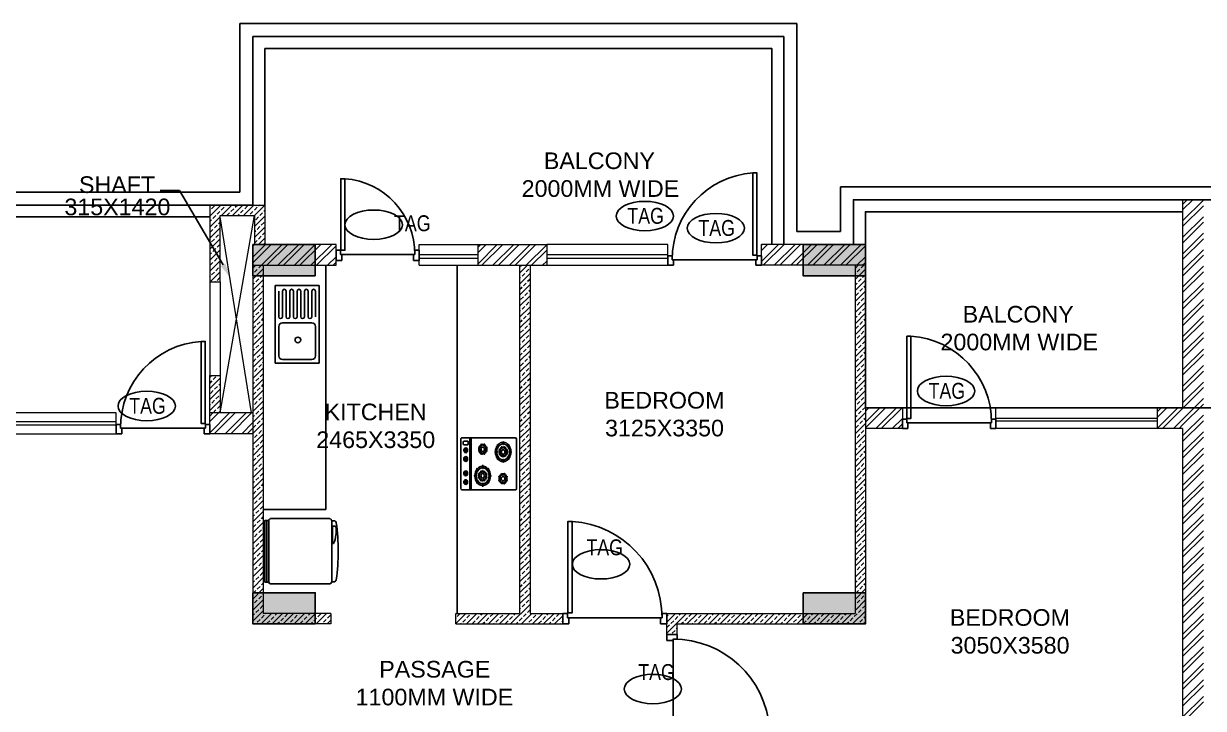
# Model space of a CAD drawing. Header units: millimetres. Extents: x 1255966 to 1543449, y 318653 to 465396.
# Drawn here: x 1392625 to 1403971, y 418877 to 425464 of the extents above; entities that cross this region are included whole.
import ezdxf
from ezdxf.enums import TextEntityAlignment as Align

# ---------------------------------------------------------------- set-up
doc = ezdxf.new("R2010")
doc.units = ezdxf.units.MM
doc.header["$LTSCALE"] = 500
doc.header["$MEASUREMENT"] = 0
doc.linetypes.add('HIDDEN', pattern=[0.375, 0.25, -0.125])
doc.layers.get('Defpoints').update_dxf_attribs({"lineweight": 0})
for name, color, linetype in [('AHC-A-FURNITURE', 2, 'Continuous'), ('DOOR', 8, 'Continuous'), ('FIXTURE', 251, 'Continuous'), ('FIXTURE-KITCHEN', 251, 'Continuous'), ('TEXT-RM NAME', 6, 'Continuous'), ('TOWER AREA COLUMN.', 6, 'Continuous')]:
    doc.layers.add(name, color=color, linetype=linetype)
for name, color, linetype, lineweight in [('CILL', 8, 'Continuous', 13), ('TILE', 252, 'Continuous', 13), ('TOWER COL HATCH', 253, 'Continuous', 20), ('Wall', 2, 'Continuous', 15), ('WIN', 144, 'Continuous', 15)]:
    doc.layers.add(name, color=color, linetype=linetype, lineweight=lineweight)
doc.layers.add('PROJECTION', color=7, linetype='HIDDEN', true_color=0xff4000)
doc.layers.add('RAILING', color=7, linetype='Continuous', true_color=0xadadad)
doc.styles.add('simplex', font='simplex.shx')
doc.styles.get("Standard").update_dxf_attribs({"font": 'arial.ttf'})
pattern_1 = [(45, (1157523.66, 723982.81), (-79.549513, 79.549513), []), (45, (1157576.69, 723982.81), (-79.549513, 79.549513), [])]
pattern_2 = [(45, (1157523.66, 1001598.29), (-53.033009, 53.033009), []), (45, (1157576.69, 1001598.29), (-53.033009, 53.033009), [37.5, -18.75])]
pattern_3 = [(45, (1157523.66, 723982.806), (-53.033009, 53.033009), []), (45, (1157576.69, 723982.806), (-53.033009, 53.033009), [37.5, -18.75])]

# ---------------------------------------------------------------- blocks, each defined once
blk = doc.blocks.new('DOOR 900')
at = {"layer": 'DOOR', "ltscale": 100}
for p, q in [((0, 15), (93, 15)), ((0, -40), (0, 15)), ((93, 15), (93, -28)), ((56, -40), (0, -40)), ((93, -28), (56, -28)), ((56, -40), (56, -28)), ((56, -40), (56, -860)), ((56, -860), (0, -860)), ((0, -860), (0, -915)), ((0, -915), (93, -915)), ((56, -860), (56, -872)), ((93, -872), (56, -872)), ((93, -915), (93, -872))]:
    blk.add_line(p, q, dxfattribs=at)
blk.add_lwpolyline([(100, -30), (918, -30), (918, -70), (100, -70)], close=True, dxfattribs=at)
blk.add_arc((60, -12), 860, 269.6845, 356.1038, dxfattribs=at)
blk = doc.blocks.new('DOOR 750')
at = {"layer": 'DOOR', "ltscale": 100}
for p, q in [((0, 730), (100, 730)), ((0, 675), (0, 730)), ((100, 687), (60, 687)), ((60, 675), (60, 687)), ((100, 730), (100, 687)), ((60, 675), (0, 675)), ((60, 675), (60, -15)), ((60, -15), (0, -15)), ((0, -15), (0, -70)), ((0, -70), (100, -70)), ((60, -15), (60, -27)), ((100, -27), (60, -27)), ((100, -70), (100, -27))]:
    blk.add_line(p, q, dxfattribs=at)
blk.add_lwpolyline([(100, -25), (788, -25), (788, 15), (100, 15)], close=True, dxfattribs=at)
at = {"layer": 'DOOR', "linetype": 'Continuous'}
blk.add_arc((62, -41), 728, 4.4383, 90.1592, dxfattribs=at)
at = {"layer": 'Defpoints', "ltscale": 100, "style": 'simplex', "width": 0.8}
blk.add_attdef('D750', (285, 36), '', height=100, dxfattribs=at)
blk = doc.blocks.new('A$C614879CD')
at = {"layer": 'FIXTURE', "ltscale": 0.5}
for p, q in [((450, 794), (0, 794)), ((0, 794), (0, 0)), ((38, 737), (38, 475)), ((75, 737), (75, 475)), ((113, 737), (113, 475)), ((150, 737), (150, 475)), ((188, 737), (188, 475)), ((225, 737), (225, 475)), ((263, 737), (263, 475)), ((300, 737), (300, 475)), ((338, 737), (338, 475)), ((375, 737), (375, 475)), ((413, 737), (413, 475)), ((450, 794), (450, 0)), ((38, 375), (38, 75)), ((375, 413), (75, 413)), ((413, 375), (413, 75)), ((450, 0), (0, 0)), ((375, 38), (75, 38))]:
    blk.add_line(p, q, dxfattribs=at)
blk.add_circle((233, 237), 28.8, dxfattribs=at)
for centre, radius, start, end in [((94, 737), 18.8, 0, 180), ((169, 737), 18.8, 0, 180), ((244, 737), 18.8, 0, 180), ((319, 737), 18.8, 0, 180), ((394, 737), 18.8, 0, 180), ((56, 475), 18.8, 180, 0), ((75, 375), 37.5, 90, 180), ((131, 475), 18.8, 180, 0), ((206, 475), 18.8, 180, 0), ((281, 475), 18.8, 180, 0), ((356, 475), 18.8, 180, 0), ((375, 375), 37.5, 0, 90), ((75, 75), 37.5, 180, 270), ((375, 75), 37.5, 270, 0)]:
    blk.add_arc(centre, radius, start, end, dxfattribs=at)
blk = doc.blocks.new('BURNER')
at = {"layer": 'FIXTURE-KITCHEN'}
for p, q in [((-251, 524), (-251, 12)), ((236, 536), (-236, 536)), ((-217, 507), (-217, 470)), ((-190, 513), (-210, 513)), ((-210, 464), (-190, 464)), ((-182, 470), (-182, 507)), ((-124, 475), (-138, 502)), ((-121, 476), (-136, 502)), ((-40, 475), (-55, 502)), ((-38, 476), (-52, 502)), ((98, 475), (83, 502)), ((100, 476), (86, 502)), ((181, 475), (167, 502)), ((184, 476), (170, 502)), ((251, 12), (251, 524)), ((251, 448), (-251, 448)), ((-251, 448), (-251, 436)), ((-251, 436), (251, 436)), ((-188, 343), (-172, 338)), ((-157, 350), (-163, 363)), ((-151, 352), (-158, 365)), ((-130, 352), (-123, 365)), ((-124, 350), (-117, 363)), ((-109, 338), (-93, 343)), ((62, 364), (44, 379)), ((68, 369), (50, 383)), ((62, 364), (68, 369)), ((68, 344), (84, 339)), ((100, 351), (93, 364)), ((105, 353), (98, 366)), ((112, 383), (112, 404)), ((112, 383), (120, 383)), ((120, 383), (120, 404)), ((127, 353), (133, 366)), ((132, 351), (139, 364)), ((148, 339), (164, 344)), ((164, 369), (182, 383)), ((164, 369), (170, 364)), ((170, 364), (188, 379)), ((251, 436), (251, 448)), ((-190, 339), (-174, 334)), ((-190, 311), (-174, 316)), ((-188, 307), (-172, 312)), ((-163, 287), (-157, 300)), ((-158, 285), (-151, 298)), ((-123, 285), (-130, 298)), ((-117, 287), (-124, 300)), ((-109, 312), (-93, 307)), ((-106, 334), (-90, 339)), ((-106, 316), (-90, 311)), ((44, 329), (18, 329)), ((44, 322), (18, 322)), ((44, 329), (44, 322)), ((62, 287), (44, 272)), ((68, 282), (50, 268)), ((62, 287), (68, 282)), ((68, 307), (84, 312)), ((76, 337), (89, 332)), ((76, 314), (89, 319)), ((93, 287), (100, 300)), ((98, 286), (105, 298)), ((112, 247), (112, 268)), ((112, 268), (120, 268)), ((120, 247), (120, 268)), ((133, 286), (127, 298)), ((139, 287), (132, 300)), ((148, 312), (164, 307)), ((150, 334), (166, 340)), ((150, 317), (166, 312)), ((170, 287), (164, 282)), ((164, 282), (182, 268)), ((170, 287), (188, 272)), ((214, 329), (188, 329)), ((188, 329), (188, 322)), ((214, 322), (188, 322)), ((-212, 133), (-186, 133)), ((-212, 126), (-186, 126)), ((-168, 168), (-186, 182)), ((-186, 126), (-186, 133)), ((-162, 173), (-180, 187)), ((-168, 168), (-162, 173)), ((-148, 138), (-164, 143)), ((-148, 121), (-164, 115)), ((-145, 142), (-161, 148)), ((-145, 116), (-161, 111)), ((-137, 168), (-130, 155)), ((-131, 169), (-125, 157)), ((-118, 208), (-118, 187)), ((-110, 187), (-118, 187)), ((-110, 208), (-110, 187)), ((-96, 169), (-103, 157)), ((-91, 168), (-97, 155)), ((-74, 141), (-87, 136)), ((-74, 118), (-87, 122)), ((-66, 148), (-82, 142)), ((-66, 111), (-82, 116)), ((-66, 173), (-47, 187)), ((-60, 168), (-66, 173)), ((-60, 168), (-41, 182)), ((-42, 133), (-16, 133)), ((-42, 126), (-42, 133)), ((-42, 126), (-16, 126)), ((109, 139), (93, 144)), ((109, 121), (93, 116)), ((111, 143), (95, 148)), ((111, 117), (95, 112)), ((120, 168), (126, 155)), ((125, 170), (132, 157)), ((160, 170), (154, 157)), ((166, 168), (159, 155)), ((190, 148), (174, 143)), ((190, 112), (174, 117)), ((193, 144), (177, 139)), ((193, 116), (177, 121)), ((-236, 0), (236, 0)), ((-168, 91), (-186, 76)), ((-162, 86), (-180, 72)), ((-162, 86), (-168, 91)), ((-130, 104), (-137, 91)), ((-124, 102), (-131, 89)), ((-110, 72), (-118, 72)), ((-118, 72), (-118, 51)), ((-110, 72), (-110, 51)), ((-103, 102), (-96, 89)), ((-97, 104), (-91, 91)), ((-60, 91), (-66, 86)), ((-66, 86), (-47, 72)), ((-60, 91), (-41, 76)), ((126, 105), (120, 92)), ((132, 103), (125, 90)), ((154, 103), (160, 90)), ((159, 105), (166, 92))]:
    blk.add_line(p, q, dxfattribs=at)
for centre, major_axis, start_param, end_param in [((-236, 524), (14.9, 0), 1.570796, 3.141593), ((-210, 507), (-7.44, 0), 4.712389, 6.283185), ((-210, 470), (7.44, 0), 3.141593, 4.712389), ((-190, 507), (-7.44, 0), 3.141593, 4.712389), ((-190, 470), (7.44, 0), -1.570796, 0), ((-130, 489), (23.2, 0), 2.35619449022218, 8.639379797401762), ((-130, 489), (-18, 0), -1.080244, 1.895438), ((-130, 489), (-18, 0), 2.061349, 5.037031), ((-46, 489), (-23.2, 0), 2.356194490162608, 8.639379797342192), ((-46, 489), (-18, 0), -1.080244, 1.895438), ((-46, 489), (-18, 0), 2.061349, 5.037031), ((92, 489), (-23.2, 0), 0.000001, 6.283186), ((92, 489), (18, 0), 2.061349, 5.037031), ((92, 489), (18, 0), -1.080244, 1.895438), ((176, 489), (-23.2, 0), 2.356194490162608, 8.639379797342192), ((176, 489), (18, 0), 2.061349, 5.037031), ((176, 489), (18, 0), -1.080244, 1.895438), ((236, 524), (14.9, 0), 0, 1.570796), ((-140, 325), (53, 0), 2.692222, 2.804642), ((-140, 325), (47.7, 0), 2.025852, 2.685904), ((-140, 325), (-40.9, 0), -1.105433, -0.466102), ((-140, 325), (21.7, 0), 3.331856, 9.615041), ((-140, 325), (-53, 0), -1.234415, -1.121996), ((-140, 325), (-35.6, 0), -1.261939, -1.094578), ((-140, 325), (-47.7, 0), 4.382509, 5.042491), ((-140, 325), (-40.9, 0), 4.392894, 5.032143), ((-140, 325), (-35.6, 0), 4.236469, 4.40383), ((-140, 325), (53, 0), 1.122196, 1.234615), ((-140, 325), (40.9, 0), 0.466209, 1.105693), ((-140, 325), (-47.7, 0), 3.597374, 4.257556), ((-140, 325), (-53, 0), 3.478626, 3.591046), ((116, 326), (-93, 0), -0.740584, -0.044815), ((116, 326), (76.9, 0), 2.410431, 3.087356), ((116, 326), (-98, 0), -0.827933, -0.742864), ((116, 326), (93, 0), 1.615611, 2.31138), ((116, 326), (-76.9, 0), -1.51656, -0.839634), ((116, 326), (47.7, 0), 2.025852, 2.685904), ((116, 326), (40.9, 0), 2.036159, 2.675491), ((116, 326), (53, 0), 1.907177, 2.019597), ((116, 326), (-21.7, 0), 2.35619449012989, 8.639379797309477), ((116, 326), (-35.6, 0), -1.261939, -1.094578), ((116, 326), (47.7, 0), 1.240917, 1.900898), ((116, 326), (40.9, 0), 1.251301, 1.890551), ((116, 326), (-98, 0), 4.669854, 4.754924), ((116, 326), (-93, 0), 3.971805, 4.667574), ((116, 326), (76.9, 0), 0.839634, 1.51656), ((116, 326), (-35.6, 0), 4.236469, 4.40383), ((116, 326), (53, 0), 1.122196, 1.234615), ((116, 326), (-40.9, 0), 3.607802, 4.247285), ((116, 326), (47.7, 0), 0.455781, 1.115964), ((116, 326), (-53, 0), 3.478626, 3.591046), ((116, 326), (-76.9, 0), 3.195829, 3.872755), ((116, 326), (98, 0), 0.742864, 0.827933), ((116, 326), (-93, 0), 3.186407, 3.882176), ((-140, 325), (53, 0), 3.477537, 3.589957), ((-140, 325), (-47.7, 0), -0.330736, 0.329617), ((-140, 325), (-47.7, 0), 0.45457, 1.115278), ((-140, 325), (-40.9, 0), -0.320493, 0.319189), ((-140, 325), (40.9, 0), 3.606391, 4.246486), ((-140, 325), (-35.6, 0), -0.477068, -0.309706), ((-140, 325), (-35.6, 0), 0.308207, 0.475568), ((-140, 325), (-53, 0), 1.121579, 1.233999), ((-140, 325), (35.6, 0), 4.235549, 4.402911), ((-140, 325), (-47.7, 0), 1.240231, 1.901139), ((-140, 325), (-40.9, 0), 1.250502, 1.890831), ((-140, 325), (-35.6, 0), 1.879976, 2.047338), ((-140, 325), (53, 0), -1.234199, -1.121779), ((-140, 325), (40.9, 0), -1.105152, -0.464905), ((-140, 325), (47.7, 0), -1.1155, -0.454663), ((-140, 325), (35.6, 0), 0.30983, 0.477191), ((-140, 325), (-35.6, 0), 2.665901, 2.833262), ((-140, 325), (-40.9, 0), 2.822296, 3.462193), ((-140, 325), (-47.7, 0), 2.811883, 3.47242), ((-140, 325), (53, 0), -0.448447, -0.336028), ((116, 326), (98, 0), 3.099058, 3.184127), ((116, 326), (93, 0), 3.186407, 3.882176), ((116, 326), (-76.9, 0), 0.054236, 0.731162), ((116, 326), (-98, 0), 0.742864, 0.827933), ((116, 326), (-93, 0), 0.830213, 1.525982), ((116, 326), (76.9, 0), 3.981227, 4.658153), ((116, 326), (47.7, 0), 2.810857, 3.47121), ((116, 326), (-47.7, 0), 0.45457, 1.115278), ((116, 326), (40.9, 0), 2.8211, 3.460782), ((116, 326), (-42.4, 0), -0.44937, -0.336951), ((116, 326), (-42.4, 0), 0.335945, 0.448364), ((116, 326), (-40.9, 0), 0.464798, 1.104893), ((116, 326), (-35.6, 0), -0.477068, -0.309706), ((116, 326), (35.6, 0), 3.449799, 3.617161), ((116, 326), (-53, 0), 1.121579, 1.233999), ((116, 326), (35.6, 0), 4.235549, 4.402911), ((116, 326), (47.7, 0), 4.381824, 5.042732), ((116, 326), (40.9, 0), 4.392095, 5.032424), ((116, 326), (98, 0), 4.669854, 4.754924), ((116, 326), (76.9, 0), -1.51656, -0.839634), ((116, 326), (93, 0), -1.525982, -0.830213), ((116, 326), (35.6, 0), -1.261617, -1.094255), ((116, 326), (53, 0), -1.234199, -1.121779), ((116, 326), (-40.9, 0), 2.03644, 2.676687), ((116, 326), (47.7, 0), -1.1155, -0.454663), ((116, 326), (35.6, 0), 0.30983, 0.477191), ((116, 326), (35.6, 0), -0.475692, -0.30833), ((116, 326), (-40.9, 0), 2.822296, 3.462193), ((116, 326), (-47.7, 0), 2.811883, 3.47242), ((116, 326), (53, 0), -0.448447, -0.336028), ((116, 326), (-76.9, 0), 2.410431, 3.087356), ((116, 326), (-98, 0), 2.31366, 2.398729), ((116, 326), (93, 0), -0.740584, -0.044815), ((116, 326), (-98, 0), 3.099058, 3.184127), ((-114, 129), (-98, 0), -0.042535, 0.042535), ((-114, 129), (-93, 0), -0.740584, -0.044815), ((-114, 129), (-93, 0), 0.044815, 0.740584), ((-114, 129), (76.9, 0), 2.410431, 3.087356), ((-114, 129), (76.9, 0), 3.195829, 3.872755), ((-114, 129), (-98, 0), -0.827933, -0.742864), ((-114, 129), (-93, 0), -1.525982, -0.830213), ((-114, 129), (76.9, 0), 1.625033, 2.301958), ((-114, 129), (53, 0), 2.693145, 2.805565), ((-114, 129), (53, 0), 3.478626, 3.591046), ((-114, 129), (-47.7, 0), -0.329709, 0.330828), ((-114, 129), (-47.7, 0), -1.1155, -0.454663), ((-114, 129), (-40.9, 0), -0.319296, 0.3206), ((-114, 129), (-40.9, 0), -1.105152, -0.464905), ((-114, 129), (-40.9, 0), 0.466209, 1.105693), ((-114, 129), (35.6, 0), 2.665901, 2.833262), ((-114, 129), (35.6, 0), 3.451422, 3.618784), ((-114, 129), (-21.7, 0), 2.356194490160643, 8.63937979734023), ((-114, 129), (53, 0), 1.907394, 2.019814), ((-114, 129), (35.6, 0), 1.879976, 2.047338), ((-114, 129), (-47.7, 0), 4.381824, 5.042732), ((-114, 129), (40.9, 0), 1.250502, 1.890831), ((-114, 129), (-98, 0), 4.669854, 4.754924), ((-114, 129), (93, 0), 0.830213, 1.525982), ((-114, 129), (-76.9, 0), 3.981227, 4.658153), ((-114, 129), (-35.6, 0), 4.235549, 4.402911), ((-114, 129), (53, 0), 1.121579, 1.233999), ((-114, 129), (40.9, 0), 0.464798, 1.104893), ((-114, 129), (-40.9, 0), 2.036159, 2.675491), ((-114, 129), (47.7, 0), 0.45457, 1.115278), ((-114, 129), (-35.6, 0), 3.449799, 3.617161), ((-114, 129), (-35.6, 0), 2.664525, 2.831886), ((-114, 129), (42.4, 0), 0.335945, 0.448364), ((-114, 129), (40.9, 0), -0.320493, 0.319189), ((-114, 129), (-42.4, 0), 2.692222, 2.804642), ((-114, 129), (47.7, 0), -0.330736, 0.329617), ((-114, 129), (-76.9, 0), 3.195829, 3.872755), ((-114, 129), (-76.9, 0), 2.410431, 3.087356), ((-114, 129), (98, 0), 0.742864, 0.827933), ((-114, 129), (93, 0), 0.044815, 0.740584), ((-114, 129), (93, 0), -0.740584, -0.044815), ((-114, 129), (98, 0), -0.042535, 0.042535), ((143, 130), (53, 0), 2.693145, 2.805565), ((143, 130), (53, 0), 3.478626, 3.591046), ((143, 130), (47.7, 0), 2.811883, 3.47242), ((143, 130), (47.7, 0), 2.026092, 2.68693), ((143, 130), (40.9, 0), 2.822296, 3.462193), ((143, 130), (40.9, 0), 2.03644, 2.676687), ((143, 130), (-40.9, 0), 0.466209, 1.105693), ((143, 130), (35.6, 0), 2.665901, 2.833262), ((143, 130), (35.6, 0), 3.451422, 3.618784), ((143, 130), (21.7, 0), 3.331856, 9.615041), ((143, 130), (53, 0), 1.907394, 2.019814), ((143, 130), (-35.6, 0), -1.261617, -1.094255), ((143, 130), (47.7, 0), 1.240231, 1.901139), ((143, 130), (40.9, 0), 1.250502, 1.890831), ((143, 130), (-35.6, 0), 4.235549, 4.402911), ((143, 130), (-53, 0), 4.263172, 4.375591), ((143, 130), (-40.9, 0), 3.606391, 4.246486), ((143, 130), (40.9, 0), -1.105433, -0.466102), ((143, 130), (47.7, 0), 0.45457, 1.115278), ((143, 130), (35.6, 0), 0.308207, 0.475568), ((143, 130), (35.6, 0), -0.477068, -0.309706), ((143, 130), (-40.9, 0), 2.8211, 3.460782), ((143, 130), (47.7, 0), -0.330736, 0.329617), ((143, 130), (-53, 0), 3.477537, 3.589957), ((143, 130), (-53, 0), 2.692222, 2.804642), ((-236, 12), (14.9, 0), 3.141593, 4.712389), ((-114, 129), (98, 0), 3.884456, 3.969525), ((-114, 129), (-93, 0), 0.830213, 1.525982), ((-114, 129), (76.9, 0), 3.981227, 4.658153), ((-114, 129), (-47.7, 0), 0.455781, 1.115964), ((-114, 129), (53, 0), 4.263788, 4.376208), ((-114, 129), (-35.6, 0), 1.094876, 1.262238), ((-114, 129), (47.7, 0), 4.382509, 5.042491), ((-114, 129), (40.9, 0), 4.392894, 5.032143), ((-114, 129), (98, 0), 4.669854, 4.754924), ((-114, 129), (-76.9, 0), 1.625033, 2.301958), ((-114, 129), (93, 0), -1.525982, -0.830213), ((-114, 129), (35.6, 0), -1.261939, -1.094578), ((-114, 129), (53, 0), -1.234415, -1.121996), ((-114, 129), (47.7, 0), -1.115741, -0.455689), ((-114, 129), (-98, 0), 2.31366, 2.398729), ((143, 130), (47.7, 0), 3.597374, 4.257556), ((143, 130), (-53, 0), 1.122196, 1.234615), ((143, 130), (-35.6, 0), 1.094876, 1.262238), ((143, 130), (47.7, 0), 4.382509, 5.042491), ((143, 130), (-40.9, 0), 1.251301, 1.890551), ((143, 130), (-35.6, 0), 1.879653, 2.047015), ((143, 130), (-53, 0), 1.907177, 2.019597), ((143, 130), (47.7, 0), -1.115741, -0.455689), ((236, 12), (-14.9, 0), 1.570796, 3.141593)]:
    blk.add_ellipse(centre, major_axis=major_axis, ratio=0.8, start_param=start_param, end_param=end_param, dxfattribs=at)
blk = doc.blocks.new('FRIDGE')
at = {"layer": 'FIXTURE-KITCHEN'}
for p, q in [((-313, 0), (313, 0)), ((-308, 0), (-308, 25)), ((308, 0), (-308, 0)), ((-253, 36), (-253, 13)), ((-247, 8), (-82, 8)), ((308, 25), (308, 0)), ((-330, -620), (-330, -17)), ((330, -17), (330, -620)), ((313, -636), (-313, -636)), ((312, -656), (-313, -656))]:
    blk.add_line(p, q, dxfattribs=at)
blk.add_lwpolyline([(-313, -636), (312, -636), (312, -676), (-313, -676)], close=True, dxfattribs=at)
for centre, radius, start, end in [((-286, 25), 22, 97.6623, 180), ((0, -2101), 2167, 82.3377, 97.6623), ((-247, 36), 5.5, 99.4744, 180), ((-247, 13), 5.5, 180, 270), ((-201, -240), 286, 64.986, 99.4744), ((-82, 13), 5.5, 270, 64.986), ((286, 25), 22, 0, 82.3377), ((-313, -17), 16.5, 90, 180), ((313, -17), 16.5, 0, 90), ((-313, -620), 16.5, 180, 270), ((313, -620), 16.5, 270, 0)]:
    blk.add_arc(centre, radius, start, end, dxfattribs=at)

msp = doc.modelspace()

# ---------------------------------------------------------------- hatches: boundary and pattern name
at = {"layer": 'AHC-A-FURNITURE', "ltscale": 50, "true_color": 0x5b5b5b}
h = msp.add_hatch(dxfattribs=at)
h.set_pattern_fill('ANSI33', color=251, scale=300)
h.set_pattern_definition([(45, (1545762.985, 723982.806), (-53.033009, 53.033009), []), (45, (1545816.02, 723982.806), (-53.033009, 53.033009), [37.5, -18.75])])
h.paths.add_polyline_path([(1394945.6, 423718.9), (1394415.6, 423718.9), (1394415.6, 422978.9), (1394515.6, 422978.9), (1394515.6, 423618.9), (1394845.6, 423618.9), (1394845.6, 423338.9), (1394945.6, 423338.9)])
h = msp.add_hatch(dxfattribs=at)
h.set_pattern_fill('ANSI32', color=251, scale=300)
h.set_pattern_definition(pattern_1)
h.paths.add_polyline_path([(1394830.6, 423338.9), (1395630.6, 423338.9), (1395630.6, 423138.9), (1394830.6, 423138.9)])
h = msp.add_hatch(dxfattribs=at)
h.set_pattern_fill('ANSI32', color=251, scale=300)
h.set_pattern_definition(pattern_1)
h.paths.add_polyline_path([(1397655.6, 423338.9), (1396995.6, 423338.9), (1396995.6, 423138.9), (1397655.6, 423138.9)])
h = msp.add_hatch(dxfattribs=at)
h.set_pattern_fill('ANSI32', color=251, scale=300)
h.set_pattern_definition(pattern_1)
h.paths.add_polyline_path([(1400720.6, 423338.9), (1399720.6, 423338.9), (1399720.6, 423138.9), (1400720.6, 423138.9)])
h = msp.add_hatch(dxfattribs=at)
h.set_pattern_fill('ANSI33', color=251, scale=300)
h.set_pattern_definition(pattern_3)
h.paths.add_polyline_path([(1395580.6, 419788.9), (1394930.6, 419788.9), (1394930.6, 419988.9), (1394830.6, 419988.9), (1394830.6, 419688.9), (1395580.6, 419688.9)])
h.paths.add_polyline_path([(1394930.6, 423138.9), (1394830.6, 423138.9), (1394830.6, 419988.9), (1394930.6, 419988.9)])
h = msp.add_hatch(dxfattribs=at)
h.set_pattern_fill('ANSI33', color=251, scale=300)
h.set_pattern_definition(pattern_2)
h.paths.add_polyline_path([(1397810.6, 419788.9), (1397495.6, 419788.9), (1397495.6, 423138.9), (1397395.6, 423138.9), (1397395.6, 419788.9), (1396780.6, 419788.9), (1396780.6, 419688.9), (1397810.6, 419688.9)])
h = msp.add_hatch(dxfattribs=at)
h.set_pattern_fill('ANSI33', color=251, scale=300)
h.set_pattern_definition(pattern_2)
h.paths.add_polyline_path([(1400720.6, 423138.9), (1400620.6, 423138.9), (1400620.6, 419788.9), (1398810.6, 419788.9), (1398810.6, 419688.9), (1398810.6, 419588.9), (1398910.6, 419588.9), (1398910.6, 419688.9), (1400720.6, 419688.9)])
h = msp.add_hatch(dxfattribs=at)
h.set_pattern_fill('ANSI33', color=251, scale=300)
h.set_pattern_definition(pattern_3)
h.paths.add_polyline_path([(1394415.6, 422078.9), (1394515.6, 422078.9), (1394515.6, 421718.9), (1394415.6, 421718.9)])
h = msp.add_hatch(dxfattribs=at)
h.set_pattern_fill('ANSI32', color=251, scale=300)
h.set_pattern_definition(pattern_1)
h.paths.add_polyline_path([(1394830.6, 421718.9), (1394415.6, 421718.9), (1394415.6, 421518.9), (1394830.6, 421518.9)])
h = msp.add_hatch(dxfattribs=at)
h.set_pattern_fill('ANSI32', color=251, scale=300)
h.set_pattern_definition(pattern_1)
h.paths.add_polyline_path([(1401075.6, 421658.9), (1401075.6, 421768.9), (1400720.6, 421768.9), (1400720.6, 421568.9), (1401075.6, 421568.9)])
h = msp.add_hatch(dxfattribs=at)
h.set_pattern_fill('ANSI32', color=251, scale=300)
h.set_pattern_definition(pattern_1)
h.paths.add_polyline_path([(1403770.6, 421768.9), (1403525.6, 421768.9), (1403525.6, 421568.9), (1403770.6, 421568.9)])
at = {"layer": 'TOWER COL HATCH'}
h = msp.add_hatch(color=253, dxfattribs=at)
h.dxf.hatch_style = 1
h.paths.add_polyline_path([(1395430.6, 423038.9), (1395430.6, 423338.9), (1394830.6, 423338.9), (1394830.6, 423038.9)])
h = msp.add_hatch(color=253, dxfattribs=at)
h.dxf.hatch_style = 1
h.paths.add_polyline_path([(1400720.6, 423038.9), (1400720.6, 423338.9), (1400120.6, 423338.9), (1400120.6, 423038.9)])
h = msp.add_hatch(color=253, dxfattribs=at)
h.dxf.hatch_style = 1
h.paths.add_polyline_path([(1395430.6, 419688.9), (1395430.6, 419988.9), (1394830.6, 419988.9), (1394830.6, 419688.9)])
h = msp.add_hatch(color=253, dxfattribs=at)
h.dxf.hatch_style = 1
h.paths.add_polyline_path([(1400120.6, 419988.9), (1400120.6, 419688.9), (1400720.6, 419688.9), (1400720.6, 419988.9)])

# ---------------------------------------------------------------- linework, layer by layer
at = {"color": 5, "ltscale": 50, "true_color": 0x0000ff}
for p, q in [((1394830.6, 423718.9), (1394830.6, 425338.9)), ((1394830.6, 425338.9), (1399935.6, 425338.9)), ((1399935.6, 425338.9), (1399935.6, 423338.9)), ((1400605.6, 423338.9), (1400605.6, 423768.9)), ((1400605.6, 423768.9), (1407135.6, 423768.9)), ((1389750.6, 423718.9), (1394830.6, 423718.9)), ((1400720.6, 423338.9), (1400605.6, 423338.9)), ((1400720.6, 421768.9), (1400720.6, 423338.9)), ((1407020.6, 421768.9), (1400720.6, 421768.9))]:
    msp.add_line(p, q, dxfattribs=at)
at = {"linetype": 'Continuous', "extrusion": (0, 0, -1)}
for centre in [(1398599.2, 423612.7), (1399282.6, 423496.1), (1401495.9, 421929.6), (1393809.3, 421785.3)]:
    msp.add_ellipse(centre, major_axis=(275.7, 0), ratio=0.5128849, dxfattribs=at)
at = {"linetype": 'Continuous'}
for centre, major_axis in [((1395991.7, 423529.2), (-275.7, 0)), ((1398178.2, 420263.1), (275.7, 0)), ((1398676.5, 419063.3), (275.7, 0))]:
    msp.add_ellipse(centre, major_axis=major_axis, ratio=0.5128849, dxfattribs=at)
at = {"layer": 'AHC-A-FURNITURE', "color": 251, "linetype": 'Continuous', "ltscale": 50, "true_color": 0x5b5b5b}
for p, q in [((1403770.6, 423724.6), (1403814.9, 423768.9)), ((1403770.6, 423671.6), (1403867.9, 423768.9)), ((1403770.6, 423565.5), (1403970.6, 423765.5)), ((1403770.6, 423512.5), (1403970.6, 423712.5)), ((1403770.6, 423406.4), (1403970.6, 423606.4)), ((1403770.6, 423353.4), (1403970.6, 423553.4)), ((1403770.6, 423247.3), (1403970.6, 423447.3)), ((1403770.6, 423194.3), (1403970.6, 423394.3)), ((1403770.6, 423088.2), (1403970.6, 423288.2)), ((1403770.6, 423035.2), (1403970.6, 423235.2)), ((1403770.6, 422929.1), (1403970.6, 423129.1)), ((1403770.6, 422876.1), (1403970.6, 423076.1)), ((1403770.6, 422770), (1403970.6, 422970)), ((1403770.6, 422717), (1403970.6, 422917)), ((1403770.6, 422610.9), (1403970.6, 422810.9)), ((1403770.6, 422557.9), (1403970.6, 422757.9)), ((1403770.6, 422451.8), (1403970.6, 422651.8)), ((1403770.6, 422398.8), (1403970.6, 422598.8)), ((1403770.6, 422292.7), (1403970.6, 422492.7)), ((1403770.6, 422239.7), (1403970.6, 422439.7)), ((1403770.6, 422133.6), (1403970.6, 422333.6)), ((1403770.6, 422080.6), (1403970.6, 422280.6)), ((1403770.6, 421974.5), (1403970.6, 422174.5)), ((1403770.6, 421921.5), (1403970.6, 422121.5)), ((1403770.6, 421815.4), (1403970.6, 422015.4)), ((1403770.6, 421762.4), (1403970.6, 421962.4)), ((1403770.6, 421656.3), (1403970.6, 421856.3)), ((1403770.6, 421603.3), (1403970.6, 421803.3)), ((1403770.6, 421497.2), (1403970.6, 421697.2)), ((1403770.6, 421444.2), (1403970.6, 421644.2)), ((1403770.6, 421338.1), (1403970.6, 421538.1)), ((1403770.6, 421285.1), (1403970.6, 421485.1)), ((1403770.6, 421179), (1403970.6, 421379)), ((1403770.6, 421126), (1403970.6, 421326)), ((1403770.6, 421019.9), (1403970.6, 421219.9)), ((1403770.6, 420966.9), (1403970.6, 421166.9)), ((1403770.6, 420860.8), (1403970.6, 421060.8)), ((1403770.6, 420807.8), (1403970.6, 421007.8)), ((1403770.6, 420701.7), (1403970.6, 420901.7)), ((1403770.6, 420648.7), (1403970.6, 420848.7)), ((1403770.6, 420542.6), (1403970.6, 420742.6)), ((1403770.6, 420489.6), (1403970.6, 420689.6)), ((1403770.6, 420383.5), (1403970.6, 420583.5)), ((1403770.6, 420330.5), (1403970.6, 420530.5)), ((1403770.6, 420224.4), (1403970.6, 420424.4)), ((1403770.6, 420171.4), (1403970.6, 420371.4)), ((1403770.6, 420065.3), (1403970.6, 420265.3)), ((1403770.6, 420012.3), (1403970.6, 420212.3)), ((1403770.6, 419906.2), (1403970.6, 420106.2)), ((1403770.6, 419853.2), (1403970.6, 420053.2)), ((1403770.6, 419747.2), (1403970.6, 419947.2)), ((1403770.6, 419694.1), (1403970.6, 419894.1)), ((1403770.6, 419588.1), (1403970.6, 419788.1)), ((1403770.6, 419535), (1403970.6, 419735)), ((1403770.6, 419429), (1403970.6, 419629)), ((1403770.6, 419375.9), (1403970.6, 419575.9)), ((1403770.6, 419269.9), (1403970.6, 419469.9)), ((1403770.6, 419216.8), (1403970.6, 419416.8)), ((1403770.6, 419110.8), (1403970.6, 419310.8)), ((1403770.6, 419057.7), (1403970.6, 419257.7)), ((1403770.6, 418951.7), (1403970.6, 419151.7)), ((1403770.6, 418898.6), (1403970.6, 419098.6)), ((1403770.6, 418792.6), (1403970.6, 418992.6)), ((1403770.6, 418739.5), (1403970.6, 418939.5))]:
    msp.add_line(p, q, dxfattribs=at)
at = {"layer": 'CILL'}
for p, q in [((1394415.6, 422978.9), (1394415.6, 422078.9)), ((1394515.6, 422978.9), (1394515.6, 422078.9))]:
    msp.add_line(p, q, dxfattribs=at)
at = {"layer": 'FIXTURE-KITCHEN'}
for p, q in [((1395530.6, 420788.9), (1395530.6, 423138.9)), ((1396795.6, 423138.9), (1396795.6, 419788.9)), ((1394930.6, 420788.9), (1395530.6, 420788.9))]:
    msp.add_line(p, q, dxfattribs=at)
at = {"layer": 'PROJECTION', "ltscale": 50}
for p, q in [((1400060.6, 425463.9), (1394705.6, 425463.9)), ((1394705.6, 425463.9), (1394705.6, 423843.9)), ((1400060.6, 423463.9), (1400060.6, 425463.9)), ((1403870.6, 423893.9), (1400480.6, 423893.9)), ((1400480.6, 423893.9), (1400480.6, 423463.9)), ((1407260.6, 423893.9), (1403870.6, 423893.9)), ((1394415.6, 423843.9), (1389875.6, 423843.9)), ((1394705.6, 423843.9), (1394415.6, 423843.9)), ((1400480.6, 423463.9), (1400060.6, 423463.9))]:
    msp.add_line(p, q, dxfattribs=at)
at = {"layer": 'RAILING', "color": 36, "true_color": 0x7f4010}
for p, q in [((1389750.6, 423718.9), (1394415.6, 423718.9)), ((1389750.6, 423603.9), (1394415.6, 423603.9))]:
    msp.add_line(p, q, dxfattribs=at)
for points in [[(1394830.6, 423718.9), (1394830.6, 425338.9), (1399935.6, 425338.9), (1399935.6, 423338.9)], [(1394945.6, 423718.9), (1394945.6, 425223.9), (1399820.6, 425223.9), (1399820.6, 423338.9)], [(1400605.6, 423338.9), (1400605.6, 423768.9), (1403770.6, 423768.9)], [(1400720.6, 423338.9), (1400720.6, 423653.9), (1403770.6, 423653.9)], [(1394830.6, 423338.9), (1394830.6, 423338.9)]]:
    msp.add_lwpolyline(points, dxfattribs=at)
at = {"layer": 'TEXT-RM NAME'}
msp.add_lwpolyline([(1394542.9, 423143.6), (1394124.4, 423858.7), (1393937.5, 423858.7)], dxfattribs=at)
msp.add_solid([(1394564.5, 423156.2), (1394618.7, 423014.1), (1394521.3, 423131)], dxfattribs=at)
at = {"layer": 'TILE', "linetype": 'HIDDEN', "ltscale": 45}
for p, q in [((1394515.6, 421718.9), (1394845.6, 423618.9)), ((1394815.6, 421718.9), (1394515.6, 423603.9))]:
    msp.add_line(p, q, dxfattribs=at)
at = {"layer": 'TOWER AREA COLUMN.'}
for points in [[(1395430.6, 423038.9), (1395430.6, 423338.9), (1394830.6, 423338.9), (1394830.6, 423038.9)], [(1400720.6, 423038.9), (1400720.6, 423338.9), (1400120.6, 423338.9), (1400120.6, 423038.9)], [(1395430.6, 419688.9), (1395430.6, 419988.9), (1394830.6, 419988.9), (1394830.6, 419688.9)], [(1400120.6, 419988.9), (1400120.6, 419688.9), (1400720.6, 419688.9), (1400720.6, 419988.9)]]:
    msp.add_lwpolyline(points, close=True, dxfattribs=at)
at = {"layer": 'Wall'}
for p, q in [((1403770.6, 423768.9), (1403870.6, 423768.9)), ((1403770.6, 423768.9), (1403770.6, 421768.9)), ((1403970.6, 423768.9), (1403870.6, 423768.9)), ((1394415.6, 423718.9), (1394415.6, 422978.9)), ((1394830.6, 423338.9), (1394830.6, 423338.9)), ((1395630.6, 423338.9), (1394830.6, 423338.9)), ((1395630.6, 423138.9), (1395630.6, 423338.9)), ((1396995.6, 423338.9), (1397655.6, 423338.9)), ((1396995.6, 423138.9), (1396995.6, 423338.9)), ((1397655.6, 423338.9), (1397655.6, 423138.9)), ((1400720.6, 423338.9), (1399720.6, 423338.9)), ((1399720.6, 423138.9), (1399720.6, 423338.9)), ((1400720.6, 423338.9), (1400720.6, 419688.9)), ((1394830.6, 423138.9), (1394830.6, 419688.9)), ((1394830.6, 423138.9), (1395630.6, 423138.9)), ((1394930.6, 423138.9), (1394930.6, 419788.9)), ((1396995.6, 423138.9), (1397655.6, 423138.9)), ((1397395.6, 423138.9), (1397395.6, 419788.9)), ((1397495.6, 423138.9), (1397495.6, 419788.9)), ((1400720.6, 423138.9), (1399720.6, 423138.9)), ((1400620.6, 423138.9), (1400620.6, 419788.9)), ((1394415.6, 422978.9), (1394515.6, 422978.9)), ((1394415.6, 421518.9), (1394415.6, 421718.9)), ((1394830.6, 421718.9), (1394415.6, 421718.9)), ((1401075.6, 421768.9), (1400720.6, 421768.9)), ((1401075.6, 421768.9), (1401075.6, 421568.9)), ((1403770.6, 421768.9), (1403525.6, 421768.9)), ((1403525.6, 421768.9), (1403525.6, 421568.9)), ((1394830.6, 421518.9), (1394415.6, 421518.9)), ((1401075.6, 421568.9), (1400720.6, 421568.9)), ((1403770.6, 421568.9), (1403525.6, 421568.9)), ((1403770.6, 421568.9), (1403770.6, 414388.9)), ((1395580.6, 419788.9), (1394930.6, 419788.9)), ((1395580.6, 419788.9), (1395580.6, 419688.9)), ((1396780.6, 419788.9), (1397395.6, 419788.9)), ((1396780.6, 419688.9), (1396780.6, 419788.9)), ((1397495.6, 419788.9), (1397810.6, 419788.9)), ((1397810.6, 419788.9), (1397810.6, 419688.9)), ((1398810.6, 419788.9), (1400620.6, 419788.9)), ((1398810.6, 419788.9), (1398810.6, 419688.9)), ((1395580.6, 419688.9), (1394830.6, 419688.9)), ((1396780.6, 419688.9), (1397810.6, 419688.9)), ((1398810.6, 419688.9), (1398810.6, 419688.9)), ((1398810.6, 419588.9), (1398810.6, 419688.9)), ((1398910.6, 419688.9), (1400720.6, 419688.9)), ((1398910.6, 419588.9), (1398910.6, 419688.9)), ((1398810.6, 419588.9), (1398910.6, 419588.9))]:
    msp.add_line(p, q, dxfattribs=at)
for points in [[(1394415.6, 423718.9), (1394945.6, 423718.9), (1394945.6, 423338.9)], [(1394515.6, 422978.9), (1394515.6, 423618.9), (1394845.6, 423618.9), (1394845.6, 423338.9)]]:
    msp.add_lwpolyline(points, dxfattribs=at)
msp.add_lwpolyline([(1394415.6, 422078.9), (1394515.6, 422078.9), (1394515.6, 421718.9), (1394415.6, 421718.9)], close=True, dxfattribs=at)
at = {"layer": 'WIN'}
for p, q in [((1396430.6, 423338.9), (1396995.6, 423338.9)), ((1396430.6, 423138.9), (1396430.6, 423338.9)), ((1398820.6, 423338.9), (1397655.6, 423338.9)), ((1398820.6, 423138.9), (1398820.6, 423338.9)), ((1396995.6, 423238.9), (1396430.6, 423238.9)), ((1396430.6, 423208.9), (1396995.6, 423208.9)), ((1398820.6, 423238.9), (1397655.6, 423238.9)), ((1397655.6, 423208.9), (1398820.6, 423208.9)), ((1396430.6, 423138.9), (1396995.6, 423138.9)), ((1397655.6, 423138.9), (1398820.6, 423138.9)), ((1401975.6, 421568.9), (1401975.6, 421768.9)), ((1401975.6, 421768.9), (1403525.6, 421768.9)), ((1401975.6, 421653.9), (1401975.6, 421683.9)), ((1401975.6, 421668.9), (1403525.6, 421668.9)), ((1403525.6, 421638.9), (1401975.6, 421638.9)), ((1403525.6, 421568.9), (1401975.6, 421568.9))]:
    msp.add_line(p, q, dxfattribs=at)
for points in [[(1392350.6, 421518.9), (1393515.6, 421518.9), (1393515.6, 421718.9), (1392350.6, 421718.9)], [(1392350.6, 421603.9), (1393515.6, 421603.9), (1393515.6, 421633.9), (1392350.6, 421633.9)]]:
    msp.add_lwpolyline(points, close=True, dxfattribs=at)

# ---------------------------------------------------------------- block references
at = {"layer": 'DOOR', "extrusion": (0, 0, -1)}
for p, xscale, yscale, zscale, rotation in [((-1399706.1, 423138.9), 0.9677419354839013, 0.9677419354839013, -0.9677419354839013, 90), ((-1394401.1, 421518.9), 0.9677419354839013, 0.9677419354839013, -0.9677419354839013, 90), ((-1401090.1, 421568.9), -0.9677419354838815, 0.9677419354838815, -0.9677419354838815, 270), ((-1397826.8, 419688.9), -1.075268817204303, 1.075268817204303, -1.075268817204303, 270), ((-1398810.6, 418605), 1.075268817204301, 1.075268817204301, -1.075268817204301, 180)]:
    msp.add_blockref('DOOR 900', p, dxfattribs=dict(at, xscale=xscale, yscale=yscale, zscale=zscale, rotation=rotation))
at = {"layer": 'DOOR', "xscale": -1, "rotation": 270}
msp.add_blockref('DOOR 750', (1395700.6, 423183.9), dxfattribs=at)
at = {"layer": 'FIXTURE-KITCHEN', "xscale": 0.9405, "yscale": 0.9405, "zscale": 0.9405}
msp.add_blockref('A$C614879CD', (1395044, 422197.7), dxfattribs=at)
at = {"layer": 'FIXTURE-KITCHEN', "xscale": -1, "rotation": 90}
msp.add_blockref('BURNER', (1397365.9, 421229.8), dxfattribs=at)
at = {"layer": 'FIXTURE-KITCHEN', "extrusion": (0, 0, -1), "xscale": -0.9500000000000217, "yscale": 0.9500000000000217, "zscale": -0.9500000000000217, "rotation": 90}
msp.add_blockref('FRIDGE', (-1395587.9, 420388.4), dxfattribs=at)

# ---------------------------------------------------------------- texts
at = {"width": 0.8}
for p in [(1398607, 423614.7), (1396363.3, 423543.3), (1399290.4, 423498.2), (1401503.7, 421931.6), (1393817.1, 421787.3), (1398213.6, 420426.2), (1398712, 419226.5)]:
    msp.add_attdef('TAG', text='', height=153.1, dxfattribs=at).set_placement(p, align=Align.MIDDLE_CENTER)
at = {"layer": 'TEXT-RM NAME'}
for s, p in [('BALCONY', (1397628.2, 424064.6)), ('SHAFT', (1393157.8, 423834.6)), ('2000MM WIDE', (1397414.8, 423797.3)), ('315X1420', (1393017.9, 423620.6)), ('BALCONY', (1401655.8, 422588.3)), ('2000MM WIDE', (1401442.4, 422321)), ('BEDROOM', (1398209.9, 421760.8)), ('KITCHEN', (1395520.2, 421648.7)), ('3125X3350', (1398216.9, 421493.5)), ('2465X3350', (1395440.1, 421381.4)), ('BEDROOM', (1401532.7, 419671.3)), ('3050X3580', (1401539.7, 419403.9)), ('PASSAGE', (1396045.5, 419173.6)), ('1100MM WIDE', (1395818.5, 418906.3))]:
    msp.add_text(s, height=160, dxfattribs=at).set_placement(p)

doc.saveas('drawing.dxf')
